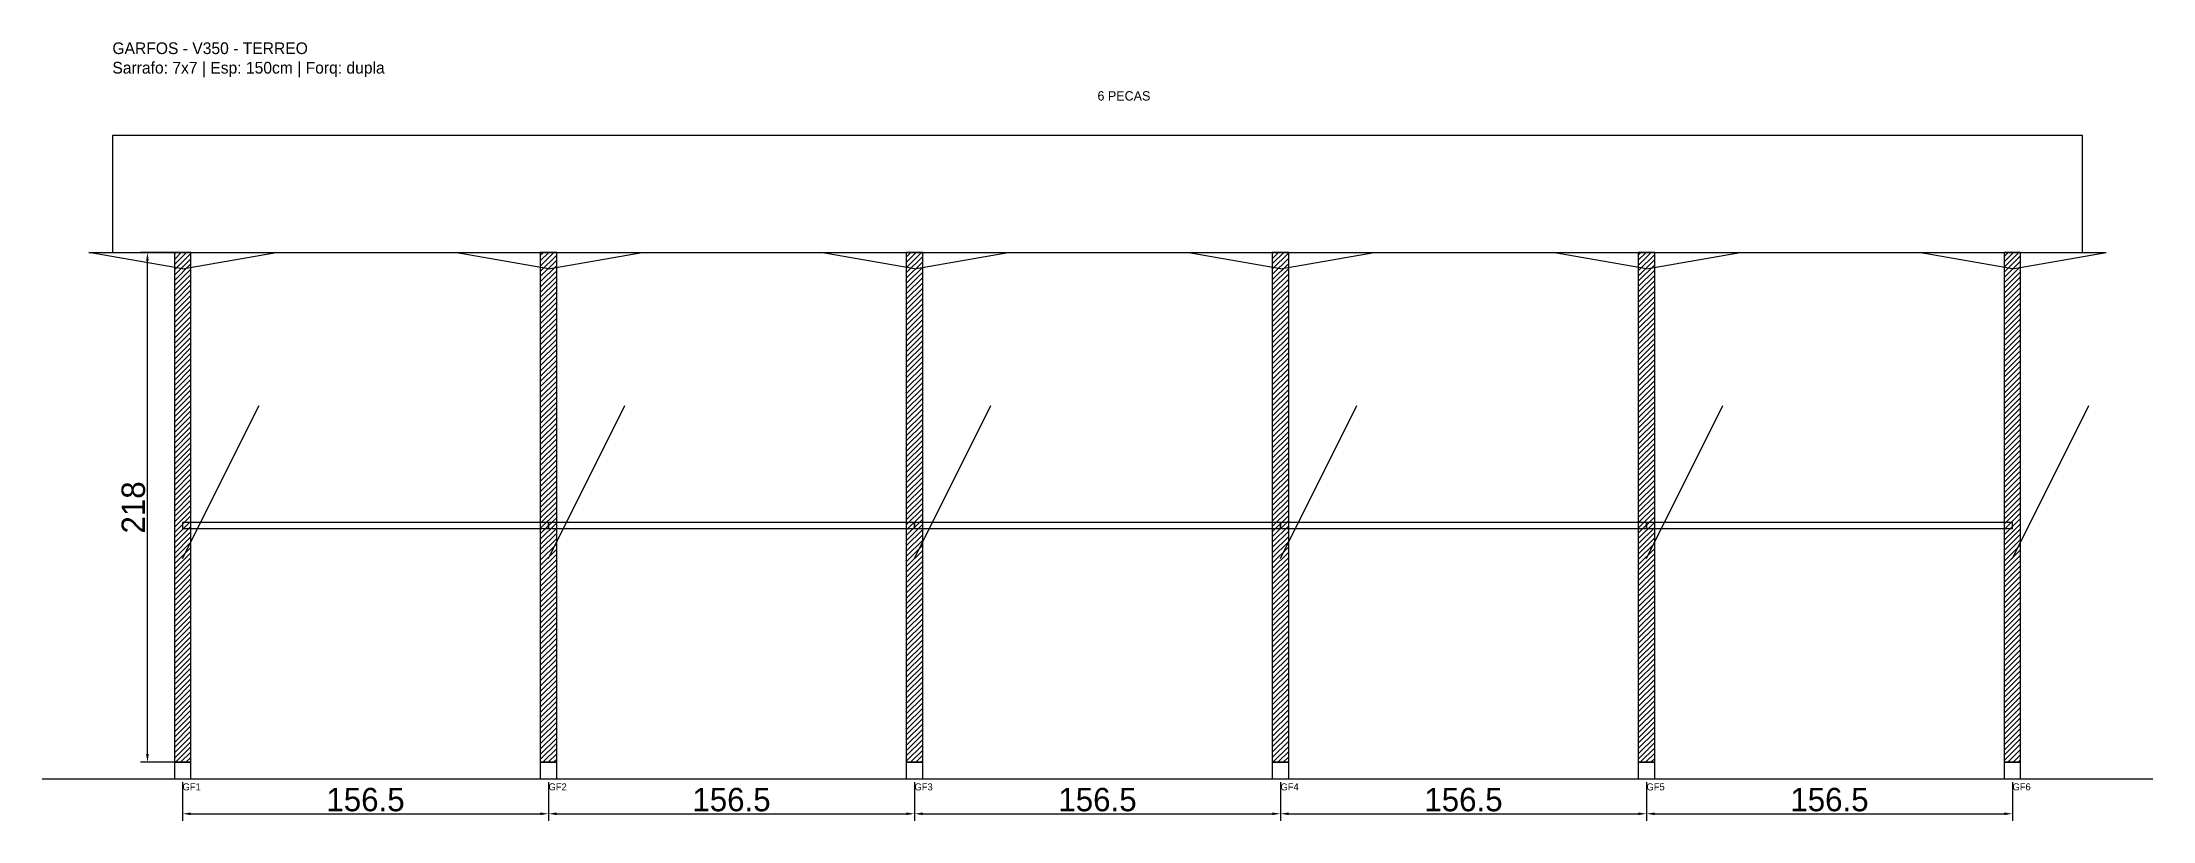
# Model space of a CAD drawing. Header units: metres. Extents: x -30 to 872, y -25 to 308.
import ezdxf

# ---------------------------------------------------------------- set-up
doc = ezdxf.new("R2010")
doc.units = ezdxf.units.M
for name, color, linetype in [('BARRA_ANCORAGEM', 1, 'Continuous'), ('COTA', 241, 'Continuous'), ('GARFOS OK', 3, 'Continuous'), ('NOME DA VIGA', 6, 'Continuous'), ('SARR_7x7', 40, 'Continuous'), ('TIRAS REESCORAMENTO', 252, 'Continuous'), ('VIGAS', 3, 'Continuous')]:
    doc.layers.add(name, color=color, linetype=linetype)
doc.dimstyles.new('EZ DXF', dxfattribs={"dimtxt": 10, "dimasz": 3.5, "dimexe": 3, "dimexo": 1.5, "dimgap": 1, "dimtad": 1, "dimdec": 1, "dimdsep": 46, "dimcen": 2.5, "dimazin": 3, "dimtfac": 1, "dimtmove": 0, "dimatfit": 3})

msp = doc.modelspace()

# ---------------------------------------------------------------- hatches: boundary and pattern name
at = {"layer": 'COTA'}
h = msp.add_hatch(dxfattribs=at)
h.set_pattern_fill('ANSI31', scale=0.5)
h.paths.add_polyline_path([(26.5, 0), (33.5, 0), (33.5, 218), (26.5, 218)])
h = msp.add_hatch(dxfattribs=at)
h.set_pattern_fill('ANSI31', scale=0.5)
h.paths.add_polyline_path([(182.997, 0), (189.997, 0), (189.997, 218), (182.997, 218)])
h = msp.add_hatch(dxfattribs=at)
h.set_pattern_fill('ANSI31', scale=0.5)
h.paths.add_polyline_path([(339.494, 0), (346.494, 0), (346.494, 218), (339.494, 218)])
h = msp.add_hatch(dxfattribs=at)
h.set_pattern_fill('ANSI31', scale=0.5)
h.paths.add_polyline_path([(495.991, 0), (502.991, 0), (502.991, 218), (495.991, 218)])
h = msp.add_hatch(dxfattribs=at)
h.set_pattern_fill('ANSI31', scale=0.5)
h.paths.add_polyline_path([(652.488, 0), (659.488, 0), (659.488, 218), (652.488, 218)])
h = msp.add_hatch(dxfattribs=at)
h.set_pattern_fill('ANSI31', scale=0.5)
h.paths.add_polyline_path([(808.985, 0), (815.985, 0), (815.985, 218), (808.985, 218)])

# ---------------------------------------------------------------- linework, layer by layer
at = {"layer": 'BARRA_ANCORAGEM'}
for p, q in [((30, 87.2), (62.7, 152.6)), ((186.497, 87.2), (219.197, 152.6)), ((342.994, 87.2), (375.694, 152.6)), ((499.491, 87.2), (532.191, 152.6)), ((655.988, 87.2), (688.688, 152.6)), ((812.485, 87.2), (845.185, 152.6))]:
    msp.add_line(p, q, dxfattribs=at)
at = {"layer": 'GARFOS OK'}
for p, q in [((30, 211), (-10, 218)), ((-10, 218), (70, 218)), ((30, 211), (70, 218)), ((186.497, 211), (146.497, 218)), ((146.497, 218), (226.497, 218)), ((186.497, 211), (226.497, 218)), ((342.994, 211), (302.994, 218)), ((302.994, 218), (382.994, 218)), ((342.994, 211), (382.994, 218)), ((499.491, 211), (459.491, 218)), ((459.491, 218), (539.491, 218)), ((499.491, 211), (539.491, 218)), ((655.988, 211), (615.988, 218)), ((615.988, 218), (695.988, 218)), ((655.988, 211), (695.988, 218)), ((812.485, 211), (772.485, 218)), ((772.485, 218), (852.485, 218)), ((812.485, 211), (852.485, 218))]:
    msp.add_line(p, q, dxfattribs=at)
at = {"layer": 'GARFOS OK', "linetype": 'CONTINUOUS'}
msp.add_line((-30, -7), (872.485, -7), dxfattribs=at)
at = {"layer": 'GARFOS OK'}
for points in [[(26.5, 0), (33.5, 0), (33.5, 218), (26.5, 218), (26.5, 0)], [(182.997, 0), (189.997, 0), (189.997, 218), (182.997, 218), (182.997, 0)], [(339.494, 0), (346.494, 0), (346.494, 218), (339.494, 218), (339.494, 0)], [(495.991, 0), (502.991, 0), (502.991, 218), (495.991, 218), (495.991, 0)], [(652.488, 0), (659.488, 0), (659.488, 218), (652.488, 218), (652.488, 0)], [(808.985, 0), (815.985, 0), (815.985, 218), (808.985, 218), (808.985, 0)]]:
    msp.add_lwpolyline(points, dxfattribs=at)
at = {"layer": 'SARR_7x7'}
for points in [[(26.5, -7), (33.5, -7), (33.5, 0), (26.5, 0), (26.5, -7)], [(182.997, -7), (189.997, -7), (189.997, 0), (182.997, 0), (182.997, -7)], [(339.494, -7), (346.494, -7), (346.494, 0), (339.494, 0), (339.494, -7)], [(495.991, -7), (502.991, -7), (502.991, 0), (495.991, 0), (495.991, -7)], [(652.488, -7), (659.488, -7), (659.488, 0), (652.488, 0), (652.488, -7)], [(808.985, -7), (815.985, -7), (815.985, 0), (808.985, 0), (808.985, -7)]]:
    msp.add_lwpolyline(points, dxfattribs=at)
at = {"layer": 'TIRAS REESCORAMENTO'}
for points in [[(30, 100), (186.497, 100), (186.497, 102.5), (30, 102.5), (30, 100)], [(186.497, 100), (342.994, 100), (342.994, 102.5), (186.497, 102.5), (186.497, 100)], [(342.994, 100), (499.491, 100), (499.491, 102.5), (342.994, 102.5), (342.994, 100)], [(499.491, 100), (655.988, 100), (655.988, 102.5), (499.491, 102.5), (499.491, 100)], [(655.988, 100), (812.485, 100), (812.485, 102.5), (655.988, 102.5), (655.988, 100)]]:
    msp.add_lwpolyline(points, dxfattribs=at)
at = {"layer": 'VIGAS'}
msp.add_lwpolyline([(0, 218), (842.485, 218), (842.485, 268), (0, 268), (0, 218)], dxfattribs=at)

# ---------------------------------------------------------------- texts
at = {"layer": 'NOME DA VIGA'}
for s, height, p in [('6 PECAS', 4, (421.243, 283)), ('GF1', 3, (30, -12)), ('GF2', 3, (186.497, -12)), ('GF3', 3, (342.994, -12)), ('GF4', 3, (499.491, -12)), ('GF5', 3, (655.988, -12)), ('GF6', 3, (812.485, -12))]:
    msp.add_text(s, height=height, dxfattribs=at).set_placement(p)
at = {"layer": 'NOME DA VIGA', "insert": (0, 293), "char_height": 5, "attachment_point": 7}
msp.add_mtext('GARFOS - V350 - TERREO\\PSarrafo: 7x7 | Esp: 150cm | Forq: dupla', dxfattribs=at)

# ---------------------------------------------------------------- dimensions: what is measured, and where the dimension line sits
at = {"layer": 'COTA'}
msp.add_linear_dim(base=(15, 0), p1=(30, 0), p2=(30, 218), angle=90, dimstyle='EZ DXF', dxfattribs=at).render()
for base, p1, p2 in [((30, -22), (30, -7), (186.497, -7)), ((186.497, -22), (186.497, -7), (342.994, -7)), ((342.994, -22), (342.994, -7), (499.491, -7)), ((499.491, -22), (499.491, -7), (655.988, -7)), ((655.988, -22), (655.988, -7), (812.485, -7))]:
    msp.add_linear_dim(base=base, p1=p1, p2=p2, dimstyle='EZ DXF', dxfattribs=at).render()

doc.saveas('drawing.dxf')
